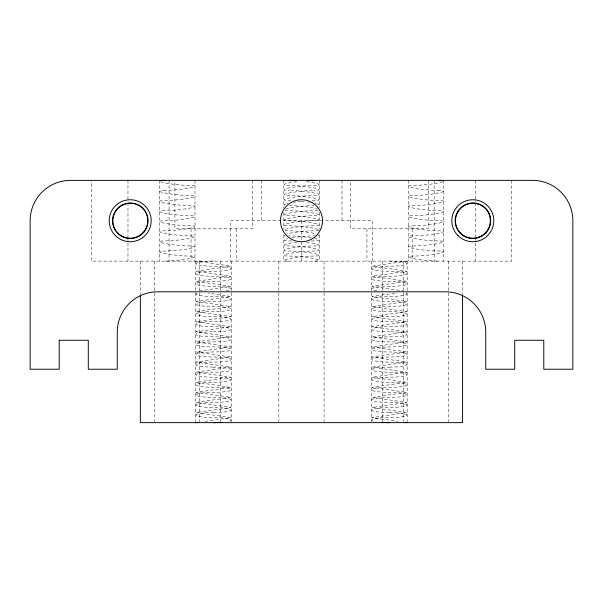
<?xml version="1.0" encoding="UTF-8"?>
<svg xmlns="http://www.w3.org/2000/svg" width="603" height="603" viewBox="0 0 603 603"><rect width="100%" height="100%" fill="white"/><g stroke="black" fill="none" stroke-linecap="round" stroke-linejoin="round"><path stroke-width="0.45" stroke-dasharray="3.02 2.26" d="M199.427 290.94L230.926 286.372L196.103 281.33L230.926 276.28L196.103 271.229L230.926 266.187L196.103 261.137M406.806 261.137L371.983 266.187L406.806 271.229L371.983 276.28L406.806 281.33L371.983 286.372L403.482 290.94M394.777 293.164L371.983 296.465L406.806 301.515L371.983 306.558L406.806 311.608L371.983 316.65L406.806 321.701L371.983 326.743L406.806 331.793L371.983 336.843L406.806 341.886L371.983 346.936L406.806 351.979L371.983 357.029L406.806 362.071L371.983 367.121L406.806 372.164L371.983 377.214L406.806 382.257L371.983 387.307L406.806 392.349L371.983 397.4L406.806 402.45L371.983 407.492L406.806 412.542L371.983 417.585L397.784 421.324M205.126 421.324L230.926 417.585L196.103 412.542L230.926 407.492L196.103 402.45L230.926 397.4L196.103 392.349L230.926 387.307L196.103 382.257L230.926 377.214L196.103 372.164L230.926 367.121L196.103 362.071L230.926 357.029L196.103 351.979L230.926 346.936L196.103 341.886L230.926 336.843L196.103 331.793L230.926 326.743L196.103 321.701L230.926 316.65L196.103 311.608L230.926 306.558L196.103 301.515L230.926 296.465L208.133 293.164M511.691 180.365L511.683 261.122L91.528 261.122L91.528 180.365M475.239 180.365L475.239 201.96M475.239 202.902L475.239 236.708M475.239 237.642L475.239 261.122M462.569 261.122L462.569 293.985M448.436 261.122L448.436 421.701M443.74 180.365L443.74 261.122M434.16 180.365L434.16 261.122M428.311 180.365L428.311 228.816L350.788 228.816L350.788 180.365M412.166 228.816L412.158 261.122M408.208 180.365L408.208 261.122M407.153 261.122L407.153 421.701M403.211 261.122L403.211 421.701M382.37 261.122L382.37 421.701M372.677 261.122L372.677 220.743L230.542 220.743L230.542 261.122M371.636 261.122L371.636 421.701M366.941 228.816L366.933 261.122M341.984 180.365L341.984 220.743M324.067 261.122L324.067 421.701M319.371 180.365L319.371 207.598M319.371 212.294L319.371 229.193M319.371 234.831L319.371 261.122M301.606 220.743L301.606 261.122M283.84 180.365L283.84 207.598M283.84 212.294L283.84 229.193M283.84 234.831L283.84 261.122M278.842 261.122L278.842 421.701M261.227 180.365L261.227 220.743M252.431 180.365L252.431 228.816L174.9 228.816L174.9 180.365M236.278 228.816L236.278 261.122M231.273 261.122L231.273 421.701M220.532 261.122L220.532 421.701M199.699 261.122L199.699 421.701M195.756 261.122L195.756 421.701M195.003 180.365L195.003 261.122M191.053 228.816L191.053 261.122M169.059 180.365L169.051 261.122M159.471 180.365L159.471 261.122M154.474 261.122L154.474 421.701M140.341 261.122L140.341 293.985M127.979 180.365L127.972 201.96M127.972 202.902L127.979 236.708M127.979 237.642L127.972 261.122M316.665 203.708A17.57 1.779 5.9 0 1 317.992 205.359M290.963 200.58A17.57 1.779 5.9 0 0 289.312 200.558A17.57 1.779 -5.9 0 1 289.221 198.033A17.57 1.779 -5.9 0 1 313.899 195.515A17.57 1.779 5.9 0 0 313.997 192.983A17.57 1.779 5.9 0 0 289.312 190.465M301.123 201.244A17.57 1.779 5.9 0 1 305.472 201.726M307.575 202.005A17.57 1.779 5.9 0 1 309.588 202.299M314.743 203.234A17.57 1.779 5.9 0 1 316.078 203.55M306.535 181.676A17.57 1.779 5.9 0 1 313.899 185.415A17.57 1.779 -5.9 0 0 289.221 187.94A17.57 1.779 -5.9 0 0 289.312 190.458M284.88 210.334A17.57 1.779 -5.9 0 0 289.312 210.643A17.57 1.779 5.9 0 1 313.997 213.176A17.57 1.779 5.9 0 1 313.899 215.693A17.57 1.779 -5.9 0 0 289.221 218.218A17.57 1.779 -5.9 0 0 289.312 220.736A17.57 1.779 5.9 0 1 313.997 223.268A17.57 1.779 5.9 0 1 313.899 225.786A17.57 1.779 -5.9 0 0 289.221 228.311A17.57 1.779 -5.9 0 0 289.312 230.828A17.57 1.779 5.9 0 1 316.078 233.828M285.566 209.053A17.57 1.779 -5.9 0 1 313.899 205.608M306.535 242.24A17.57 1.779 5.9 0 1 313.899 245.971A17.57 1.779 -5.9 0 0 289.221 248.496A17.57 1.779 -5.9 0 0 289.312 251.021A17.57 1.779 5.9 0 1 313.997 253.546A17.57 1.779 5.9 0 1 313.899 256.064A17.57 1.779 -5.9 0 0 289.221 258.589A17.57 1.779 -5.9 0 0 289.312 261.114M291.86 240.981A17.57 1.779 5.9 0 0 289.312 240.936A17.57 1.779 -5.9 0 1 287.774 238.72M291.746 237.936A17.57 1.779 -5.9 0 1 313.899 235.886A17.57 1.779 5.9 0 0 314.653 235.871M318.851 234.838A17.57 1.779 5.9 0 1 317.992 235.637M160.466 181.676A17.57 1.779 5.9 0 0 189.53 185.415A17.57 1.779 -5.9 0 1 189.628 187.94A17.57 1.779 -5.9 0 1 164.943 190.458M164.943 190.465A17.57 1.779 5.9 0 0 164.853 192.983A17.57 1.779 5.9 0 0 189.53 195.508A17.57 1.779 -5.9 0 1 189.628 198.033A17.57 1.779 -5.9 0 1 164.943 200.55A17.57 1.779 5.9 0 0 164.853 203.075A17.57 1.779 5.9 0 0 189.53 205.6A17.57 1.779 -5.9 0 1 189.628 208.125A17.57 1.779 -5.9 0 1 164.943 210.643A17.57 1.779 5.9 0 0 164.853 213.176A17.57 1.779 5.9 0 0 189.53 215.693A17.57 1.779 -5.9 0 1 189.628 218.218A17.57 1.779 -5.9 0 1 164.943 220.736A17.57 1.779 5.9 0 0 164.853 223.268A17.57 1.779 5.9 0 0 189.53 225.786A17.57 1.779 -5.9 0 1 189.628 228.311A17.57 1.779 -5.9 0 1 164.943 230.828A17.57 1.779 5.9 0 0 164.853 233.361A17.57 1.779 5.9 0 0 189.53 235.879A17.57 1.779 -5.9 0 1 189.628 238.404A17.57 1.779 -5.9 0 1 164.943 240.921A17.57 1.779 5.9 0 0 164.853 243.454A17.57 1.779 5.9 0 0 189.53 245.971A17.57 1.779 -5.9 0 1 189.628 248.496A17.57 1.779 -5.9 0 1 164.943 251.021A17.57 1.779 5.9 0 0 164.853 253.546A17.57 1.779 5.9 0 0 189.53 256.064A17.57 1.779 -5.9 0 1 189.628 258.589A17.57 1.779 -5.9 0 1 164.943 261.114M284.88 205.284A17.57 1.779 -5.9 0 1 286.553 203.708M287.134 203.55A17.57 1.779 -5.9 0 1 287.774 203.392M293.631 202.299A17.57 1.779 -5.9 0 1 295.636 202.005M297.739 201.726A17.57 1.779 -5.9 0 1 302.095 201.244M312.248 200.58A17.57 1.779 -5.9 0 1 313.899 200.558A17.57 1.779 5.9 0 0 313.997 198.033A17.57 1.779 5.9 0 0 289.312 195.515A17.57 1.779 -5.9 0 1 289.221 192.983A17.57 1.779 -5.9 0 1 313.899 190.465M296.676 181.676A17.57 1.779 -5.9 0 0 289.312 185.415A17.57 1.779 5.9 0 1 313.997 187.94A17.57 1.779 5.9 0 1 313.899 190.458M317.992 210.402A17.57 1.779 5.9 0 1 313.899 210.643A17.57 1.779 -5.9 0 0 289.221 213.176A17.57 1.779 -5.9 0 0 289.312 215.693A17.57 1.779 5.9 0 1 313.997 218.218A17.57 1.779 5.9 0 1 313.899 220.736A17.57 1.779 -5.9 0 0 289.221 223.268A17.57 1.779 -5.9 0 0 289.312 225.786A17.57 1.779 5.9 0 1 307.085 227.173A17.57 1.779 5.9 0 1 318.851 229.796M289.312 205.608A17.57 1.779 5.9 0 1 317.186 208.902M296.676 242.24A17.57 1.779 -5.9 0 0 289.312 245.971A17.57 1.779 5.9 0 1 313.997 248.496A17.57 1.779 5.9 0 1 313.899 251.021A17.57 1.779 -5.9 0 0 289.221 253.546A17.57 1.779 -5.9 0 0 289.312 256.064A17.57 1.779 5.9 0 1 313.997 258.589A17.57 1.779 5.9 0 1 313.899 261.114M311.359 240.981A17.57 1.779 -5.9 0 1 313.899 240.936A17.57 1.779 5.9 0 0 314.743 238.562M311.472 237.936A17.57 1.779 5.9 0 0 289.312 235.886A17.57 1.779 -5.9 0 1 288.566 235.871M318.821 230.346A17.57 1.779 5.9 0 1 313.899 230.828A17.57 1.779 -5.9 0 0 287.134 233.828M284.88 235.562A17.57 1.779 -5.9 0 1 284.179 235.193M442.753 181.676A17.57 1.779 -5.9 0 1 413.681 185.415A17.57 1.779 5.9 0 0 413.59 187.94A17.57 1.779 5.9 0 0 438.268 190.458M438.268 190.465A17.57 1.779 -5.9 0 1 438.366 192.983A17.57 1.779 -5.9 0 1 413.681 195.508A17.57 1.779 5.9 0 0 413.59 198.033A17.57 1.779 5.9 0 0 438.268 200.55A17.57 1.779 -5.9 0 1 438.366 203.075A17.57 1.779 -5.9 0 1 413.681 205.6A17.57 1.779 5.9 0 0 413.59 208.125A17.57 1.779 5.9 0 0 438.268 210.643A17.57 1.779 -5.9 0 1 438.366 213.176A17.57 1.779 -5.9 0 1 413.681 215.693A17.57 1.779 5.9 0 0 413.59 218.218A17.57 1.779 5.9 0 0 438.268 220.736A17.57 1.779 -5.9 0 1 438.366 223.268A17.57 1.779 -5.9 0 1 413.681 225.786A17.57 1.779 5.9 0 0 413.59 228.311A17.57 1.779 5.9 0 0 438.268 230.828A17.57 1.779 -5.9 0 1 438.366 233.361A17.57 1.779 -5.9 0 1 413.681 235.879A17.57 1.779 5.9 0 0 413.59 238.404A17.57 1.779 5.9 0 0 438.268 240.921A17.57 1.779 -5.9 0 1 438.366 243.454A17.57 1.779 -5.9 0 1 413.681 245.971A17.57 1.779 5.9 0 0 413.59 248.496A17.57 1.779 5.9 0 0 438.268 251.021A17.57 1.779 -5.9 0 1 438.366 253.546A17.57 1.779 -5.9 0 1 413.681 256.064A17.57 1.779 5.9 0 0 413.59 258.589A17.57 1.779 5.9 0 0 438.268 261.114M213.515 412.542A17.57 2.518 0 0 0 195.99 415.06A17.57 2.518 0 0 0 213.515 417.585A17.57 2.518 0 0 1 228.854 421.324M213.515 412.535A17.57 2.518 0 0 0 231.032 410.017A17.57 2.518 0 0 0 213.515 407.5A17.57 2.518 0 0 1 195.99 404.967A17.57 2.518 0 0 1 213.515 402.45A17.57 2.518 0 0 0 231.032 399.925A17.57 2.518 0 0 0 213.515 397.407A17.57 2.518 0 0 1 195.99 394.875A17.57 2.518 0 0 1 213.515 392.357A17.57 2.518 0 0 0 231.032 389.832A17.57 2.518 0 0 0 213.515 387.307A17.57 2.518 0 0 1 195.99 384.782A17.57 2.518 0 0 1 213.515 382.264A17.57 2.518 0 0 0 231.032 379.739A17.57 2.518 0 0 0 213.515 377.214A17.57 2.518 0 0 1 195.99 374.689A17.57 2.518 0 0 1 213.515 372.172A17.57 2.518 0 0 0 231.032 369.647A17.57 2.518 0 0 0 213.515 367.121M213.515 367.114A17.57 2.518 0 0 1 195.99 364.596A17.57 2.518 0 0 1 213.515 362.079A17.57 2.518 0 0 0 231.032 359.546A17.57 2.518 0 0 0 213.515 357.029A17.57 2.518 0 0 1 195.99 354.504A17.57 2.518 0 0 1 213.515 351.986A17.57 2.518 0 0 0 231.032 349.454A17.57 2.518 0 0 0 213.515 346.936A17.57 2.518 0 0 1 195.99 344.411A17.57 2.518 0 0 1 213.515 341.893A17.57 2.518 0 0 0 231.032 339.361A17.57 2.518 0 0 0 213.515 336.843A17.57 2.518 0 0 1 195.99 334.318A17.57 2.518 0 0 1 213.515 331.793M196.857 293.164A17.57 2.518 0 0 0 213.515 296.465A17.57 2.518 0 0 1 231.032 298.99A17.57 2.518 0 0 1 213.515 301.508A17.57 2.518 0 0 0 195.99 304.04A17.57 2.518 0 0 0 213.515 306.558A17.57 2.518 0 0 1 231.032 309.083A17.57 2.518 0 0 1 213.515 311.6A17.57 2.518 0 0 0 195.99 314.133A17.57 2.518 0 0 0 213.515 316.65A17.57 2.518 0 0 1 231.032 319.175A17.57 2.518 0 0 1 213.515 321.693A17.57 2.518 0 0 0 195.99 324.226A17.57 2.518 0 0 0 213.515 326.743A17.57 2.518 0 0 1 231.032 329.268A17.57 2.518 0 0 1 213.515 331.786M213.515 261.144A17.57 2.518 0 0 0 195.99 263.662A17.57 2.518 0 0 0 213.515 266.179A17.57 2.518 0 0 1 231.032 268.712A17.57 2.518 0 0 1 213.515 271.229A17.57 2.518 0 0 0 195.99 273.754A17.57 2.518 0 0 0 213.515 276.28A17.57 2.518 0 0 1 231.032 278.805A17.57 2.518 0 0 1 213.515 281.322A17.57 2.518 0 0 0 195.99 283.847A17.57 2.518 0 0 0 213.515 286.372A17.57 2.518 0 0 1 230.173 288.121A17.57 2.518 0 0 1 223.796 290.932M389.395 412.542A17.57 2.518 0 0 1 406.912 415.06A17.57 2.518 0 0 1 389.395 417.585A17.57 2.518 0 0 0 374.048 421.324M389.395 412.535A17.57 2.518 0 0 1 371.878 410.017A17.57 2.518 0 0 1 389.395 407.5A17.57 2.518 0 0 0 406.912 404.967A17.57 2.518 0 0 0 389.395 402.45A17.57 2.518 0 0 1 371.878 399.925A17.57 2.518 0 0 1 389.395 397.407A17.57 2.518 0 0 0 406.912 394.875A17.57 2.518 0 0 0 389.395 392.357A17.57 2.518 0 0 1 371.878 389.832A17.57 2.518 0 0 1 389.395 387.307A17.57 2.518 0 0 0 406.912 384.782A17.57 2.518 0 0 0 389.395 382.264A17.57 2.518 0 0 1 371.878 379.739A17.57 2.518 0 0 1 389.395 377.214A17.57 2.518 0 0 0 406.912 374.689A17.57 2.518 0 0 0 389.395 372.172A17.57 2.518 0 0 1 371.878 369.647A17.57 2.518 0 0 1 389.395 367.121M389.395 367.114A17.57 2.518 0 0 0 406.912 364.596A17.57 2.518 0 0 0 389.395 362.079A17.57 2.518 0 0 1 371.878 359.546A17.57 2.518 0 0 1 389.395 357.029A17.57 2.518 0 0 0 406.912 354.504A17.57 2.518 0 0 0 389.395 351.986A17.57 2.518 0 0 1 371.878 349.454A17.57 2.518 0 0 1 389.395 346.936A17.57 2.518 0 0 0 406.912 344.411A17.57 2.518 0 0 0 389.395 341.893A17.57 2.518 0 0 1 371.878 339.361A17.57 2.518 0 0 1 389.395 336.843A17.57 2.518 0 0 0 406.912 334.318A17.57 2.518 0 0 0 389.395 331.793M406.053 293.164A17.57 2.518 0 0 1 389.395 296.465A17.57 2.518 0 0 0 371.878 298.99A17.57 2.518 0 0 0 389.395 301.508A17.57 2.518 0 0 1 406.912 304.04A17.57 2.518 0 0 1 389.395 306.558A17.57 2.518 0 0 0 371.878 309.083A17.57 2.518 0 0 0 389.395 311.6A17.57 2.518 0 0 1 406.912 314.133A17.57 2.518 0 0 1 389.395 316.65A17.57 2.518 0 0 0 371.878 319.175A17.57 2.518 0 0 0 389.395 321.693A17.57 2.518 0 0 1 406.912 324.226A17.57 2.518 0 0 1 389.395 326.743A17.57 2.518 0 0 0 371.878 329.268A17.57 2.518 0 0 0 389.395 331.786M389.395 261.144A17.57 2.518 0 0 1 406.912 263.662A17.57 2.518 0 0 1 389.395 266.179A17.57 2.518 0 0 0 371.878 268.712A17.57 2.518 0 0 0 389.395 271.229A17.57 2.518 0 0 1 406.912 273.754A17.57 2.518 0 0 1 389.395 276.28A17.57 2.518 0 0 0 371.878 278.805A17.57 2.518 0 0 0 389.395 281.322A17.57 2.518 0 0 1 406.912 283.847A17.57 2.518 0 0 1 389.395 286.372A17.57 2.518 0 0 0 372.729 288.121A17.57 2.518 0 0 0 379.106 290.932"/><path stroke-width="0.9" d="M196.103 422.635L197.754 422.394M405.148 422.394L406.806 422.635M462.569 294.927L462.569 422.643L140.341 422.643L140.341 294.927M289.312 180.372A17.57 1.779 5.9 0 1 295.756 180.614M160.85 180.614A17.57 1.779 5.9 0 1 164.943 180.372M307.455 180.614A17.57 1.779 -5.9 0 1 313.899 180.372M438.268 180.372A17.57 1.779 -5.9 0 1 442.361 180.614M220.962 422.386A17.57 2.518 0 0 1 213.515 422.628M389.395 422.628A17.57 2.518 0 0 1 381.948 422.386M59.222 340.265L59.222 369.232L30.15 369.232L30.15 220.743A40.378 40.378 0 0 1 70.528 180.365L532.472 180.357A40.378 40.378 0 0 1 572.85 220.743L572.85 369.232L543.778 369.232L543.778 340.258L514.706 340.265L514.706 369.232L485.739 369.232L485.739 332.185A40.378 40.378 0 0 0 445.353 291.807L157.639 291.807A40.378 40.378 0 0 0 117.261 332.193L117.261 369.232L88.294 369.232L88.294 340.265L59.222 340.265M464.039 236.127A17.766 17.766 0 0 0 490.691 220.743A17.766 17.766 0 0 0 464.039 205.352A17.766 17.766 0 0 0 464.039 236.127M120.457 235.539A17.766 17.766 0 0 0 148.021 221.859A17.766 17.766 0 0 0 122.394 204.832A17.766 17.766 0 0 0 120.457 235.539M460.534 233.127A17.57 17.389 -45 0 0 485.211 233.037A17.57 17.389 -45 0 0 485.309 208.352A17.57 17.389 -45 0 0 460.624 208.45A17.57 17.389 -45 0 0 460.534 233.127M117.902 233.127A17.57 17.389 -45 0 0 142.587 233.037A17.57 17.389 -45 0 0 142.677 208.352A17.57 17.389 -45 0 0 118 208.45A17.57 17.389 -45 0 0 117.902 233.127M115.339 235.585A20.999 20.999 0 0 0 150.471 226.178A20.999 20.999 0 0 0 124.753 200.46A20.999 20.999 0 0 0 115.339 235.585M286.651 235.585A20.999 20.999 0 0 0 321.783 226.178A20.999 20.999 0 0 0 296.065 200.46A20.999 20.999 0 0 0 286.651 235.585M457.971 235.585A20.999 20.999 0 0 0 493.096 226.178A20.999 20.999 0 0 0 467.385 200.46A20.999 20.999 0 0 0 457.971 235.585"/></g></svg>
